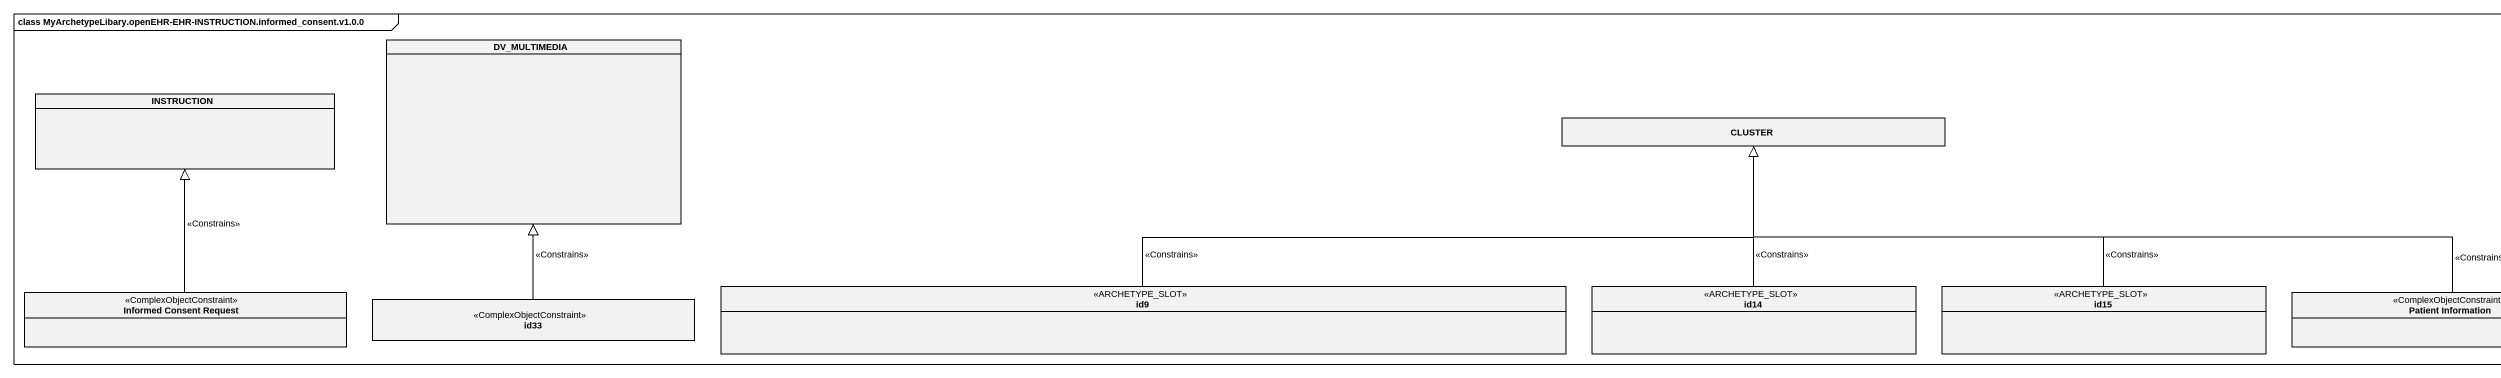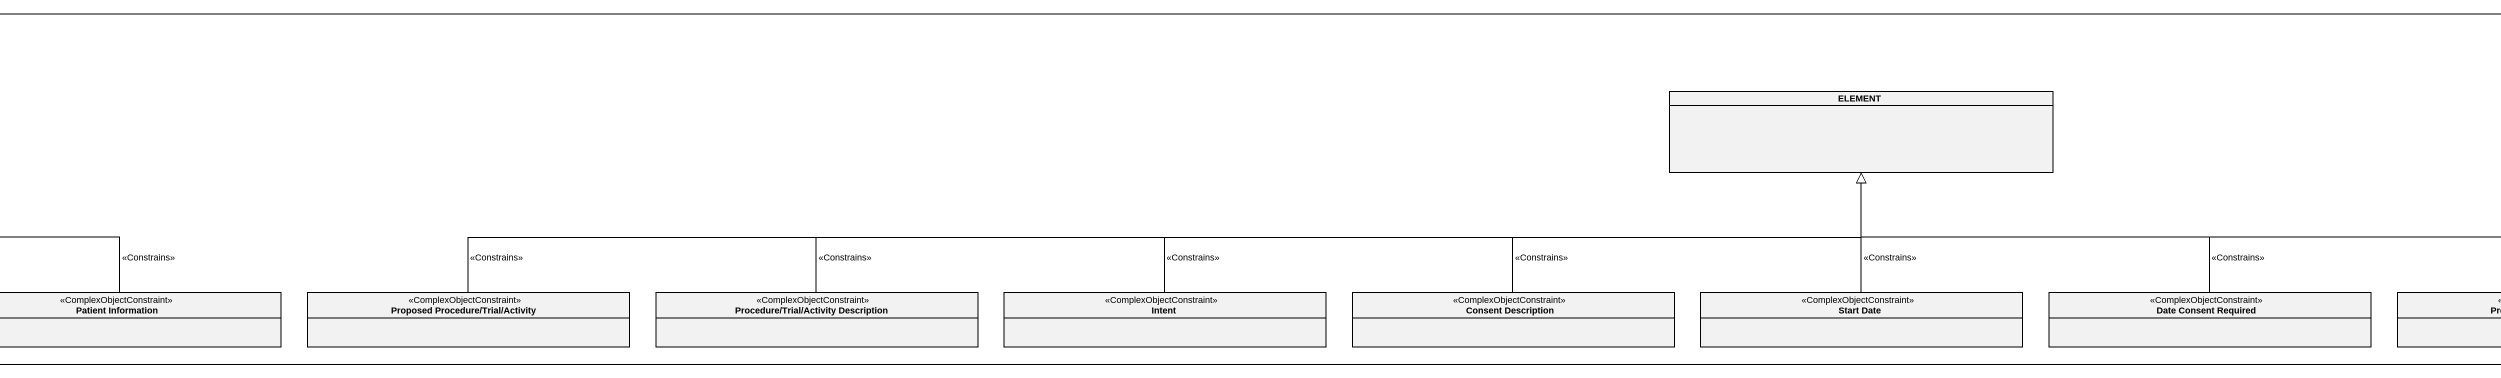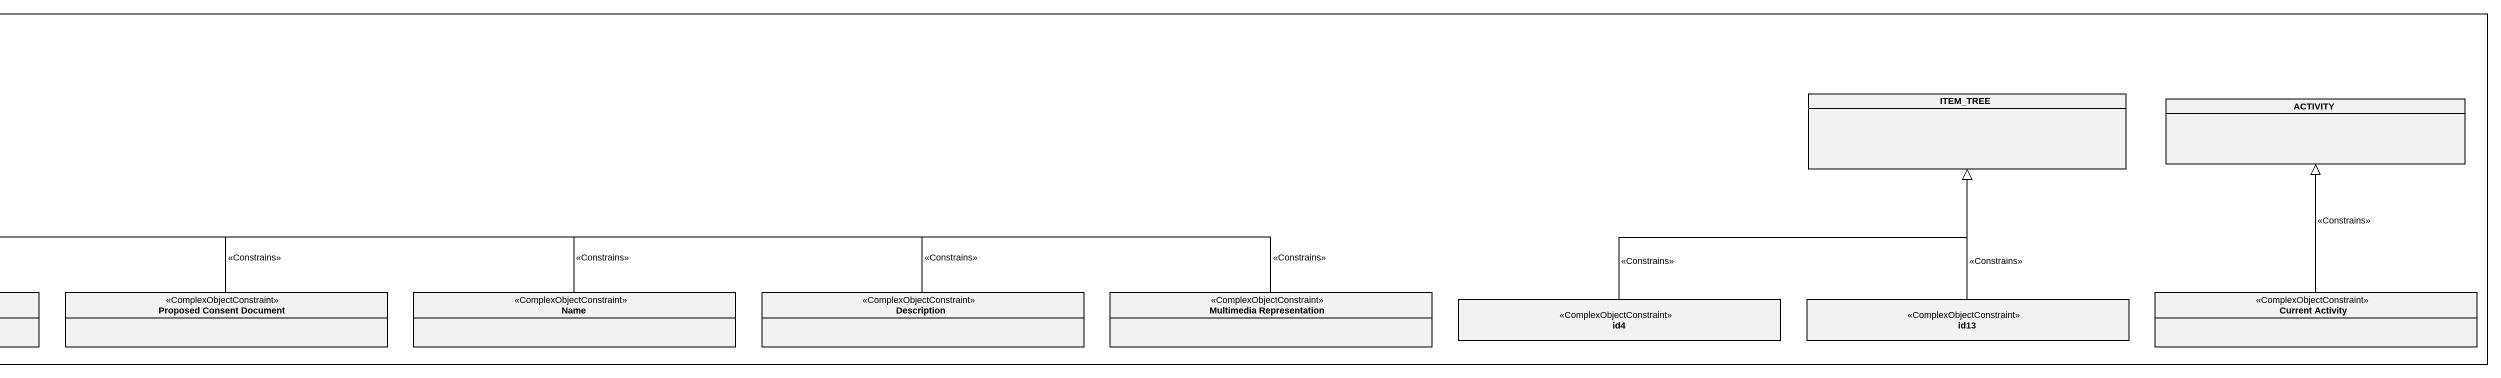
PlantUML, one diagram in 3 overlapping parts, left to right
@startuml
mainframe class MyArchetypeLibary.openEHR-EHR-INSTRUCTION.informed_consent.v1.0.0
hide circle
hide empty members
class DV_MULTIMEDIA
class INSTRUCTION
class CLUSTER
class ELEMENT
class ITEM_TREE
class ACTIVITY
class "Informed Consent Request" as Informed_Consent_Request <<ComplexObjectConstraint>>
class id33 <<ComplexObjectConstraint>>
class id9 <<ARCHETYPE_SLOT>>
class id14 <<ARCHETYPE_SLOT>>
class id15 <<ARCHETYPE_SLOT>>
class "Patient Information" as Patient_Information <<ComplexObjectConstraint>>
class "Proposed Procedure/Trial/Activity" as Proposed_Procedure_Trial <<ComplexObjectConstraint>>
class "Procedure/Trial/Activity Description" as Procedure_Trial_Activity <<ComplexObjectConstraint>>
class Intent <<ComplexObjectConstraint>>
class "Consent Description" as Consent_Description <<ComplexObjectConstraint>>
class "Start Date" as Start_Date <<ComplexObjectConstraint>>
class "Date Consent Required" as Date_Consent_Required <<ComplexObjectConstraint>>
class "Proposed Consent Document" as Proposed_Consent_Document <<ComplexObjectConstraint>>
class Name <<ComplexObjectConstraint>>
class Description <<ComplexObjectConstraint>>
class "Multimedia Representation" as Multimedia_Representation <<ComplexObjectConstraint>>
class id4 <<ComplexObjectConstraint>>
class id13 <<ComplexObjectConstraint>>
class "Current Activity" as Current_Activity <<ComplexObjectConstraint>>
Informed_Consent_Request -up-|> INSTRUCTION : <<Constrains>>
id33 -up-|> DV_MULTIMEDIA : <<Constrains>>
id9 -right-|> CLUSTER : <<Constrains>>
id14 -up-|> CLUSTER : <<Constrains>>
id15 -left-|> CLUSTER : <<Constrains>>
Patient_Information -left-|> CLUSTER : <<Constrains>>
Proposed_Procedure_Trial -right-|> ELEMENT : <<Constrains>>
Procedure_Trial_Activity -right-|> ELEMENT : <<Constrains>>
Intent -right-|> ELEMENT : <<Constrains>>
Consent_Description -right-|> ELEMENT : <<Constrains>>
Start_Date -up-|> ELEMENT : <<Constrains>>
Date_Consent_Required -left-|> ELEMENT : <<Constrains>>
Proposed_Consent_Document -left-|> ELEMENT : <<Constrains>>
Name -left-|> ELEMENT : <<Constrains>>
Description -left-|> ELEMENT : <<Constrains>>
Multimedia_Representation -left-|> ELEMENT : <<Constrains>>
id4 -right-|> ITEM_TREE : <<Constrains>>
id13 -up-|> ITEM_TREE : <<Constrains>>
Current_Activity -up-|> ACTIVITY : <<Constrains>>
@enduml
